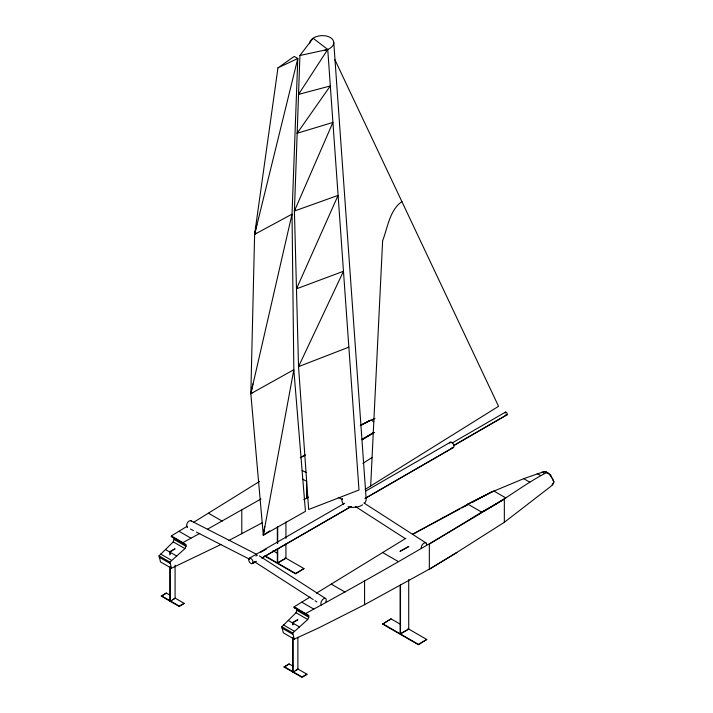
<?xml version="1.0" encoding="UTF-8"?>
<svg xmlns="http://www.w3.org/2000/svg" width="713" height="713" viewBox="0 0 713 713"><rect width="100%" height="100%" fill="white"/><g stroke="black" fill="none" stroke-linecap="round" stroke-linejoin="round"><path stroke-width="1.07" d="M348.862 347.142L298.533 366.634L343.479 271.261L296.474 288.836L338.096 195.38L294.416 211.039L299.915 55.507L313.087 38.244L327.739 49.455L358.995 490.009L308.667 509.501L298.533 366.634L294.416 211.039L294.924 208.891M370.68 485.99L382.631 240.753C387.729 227.483 389.574 210.299 401.882 201.574M369.049 421.08L374.993 418.451M491.845 491.97L523.725 478.664L544.215 471.551L546.381 472.015L550.668 475.125L553.93 481.935L552.637 484.751L550.267 486.81L504.341 522.29L454.217 554.126L429.333 569.143L364.584 604.695L319.041 627.734L294.255 639.142L283.311 632.823L281.858 626.736L296.038 612.752L297.036 609.009L308.791 615.791L308.791 617.235L307.731 619.499L292.731 633.01L294.255 639.142M277.963 67.869L254.621 234.363L250.824 393.719L263.302 535.205L305.449 511.364L293.827 369.708L292.027 214.15L297.802 58.484L294.228 56.425L277.963 67.869L297.802 58.484L254.621 234.363L292.027 214.15L250.824 393.719L293.827 369.708L263.302 535.205L269.737 530.882M263.302 535.205L264.71 526.444M252.857 383.933L250.824 393.719L252.66 392.506M256.796 224.595L254.621 234.363L256.457 233.16M296.474 288.836L297.027 286.679M294.416 211.039L332.918 122.422L297.161 133.269L330.324 85.934L298.542 94.392L299.086 92.271M298.533 366.634L299.139 364.512M297.161 133.269L297.793 131.156M171.468 568.252L160.514 561.924L159.07 555.846L173.25 541.853L174.248 538.119L185.995 544.901L185.995 546.345L184.934 548.609L169.935 562.12L171.468 568.252L221.057 544.447M298.542 94.392L327.739 49.455L299.915 55.507M479.501 513.957L481.694 512.121C504.198 500.624 523.868 484.305 546.265 472.737L547.994 472.951M465.562 505.918L467.88 504.144L491.854 491.827L472.38 502.264M308.791 615.791L305.699 614.33L305.699 613.51C372.872 577.04 439.048 538.752 504.341 499.029L505.891 497.968L493.797 490.981L467.88 504.144L412.462 534.376L459.769 509.02M362.89 463.397L372.222 457.398M193.731 522.246L259.532 481.453M316.519 593.136L405.866 538.306M264.55 555.944L295.583 573.858L303.979 568.6L285.164 557.744M407.961 628.625L426.766 639.481L418.379 644.739L382.64 624.107L391.036 618.848L400.439 624.276M365.172 489.421L498.556 406.312L334.923 59.767M170.264 553.974L170.264 551.791L175.086 548.796L169.908 551.586L169.908 554.857M174.284 598.822L170.264 601.309L170.264 567.067M293.061 624.855L293.061 622.672L297.882 619.677L292.704 622.467L292.704 624.65M297.882 637.217L297.882 669.204L293.061 672.19L293.061 637.948M175.086 598.109L184.204 603.376L179.204 606.469L161.334 596.148L166.334 593.056L169.837 595.079M297.882 668.99L307 674.257L301.991 677.35L284.122 667.029L289.13 663.937L293.506 666.468M185.995 544.901L171.325 536.755L171.325 535.926L187.269 526.185M308.373 497.273L306.537 498.396L306.537 480.838M305.699 614.33L294.121 607.645L294.121 606.825L310.066 597.084M504.341 522.29L504.341 499.029L481.694 512.121L429.333 544.117L429.333 569.286L456.801 552.504M308.373 497.139L303.774 499.768M362.231 439.752L374.182 432.559M285.931 543.876L285.931 558.181L277.705 563.136L277.705 548.832M408.718 579.544L408.718 629.062L400.501 634.017L400.501 584.491M373.817 432.497L361.696 439.591L373.995 432.497M207.581 529.153L261.003 498.966M249.211 558.332L344.637 503.271M365.6 491.141L450.438 442.185M260.771 552.281L266.368 549.046M452.078 443.023L505.472 412.123M453.53 445.607L506.898 414.797M453.682 445.598L507.05 414.779M252.411 563.475L256.261 561.256M262.036 557.923L350.52 506.836M364.949 498.503L453.441 447.416M252.268 563.591A3.03 1.747 60 0 0 251.511 558.956A3.03 1.747 60 0 0 248.739 560.213A3.03 1.747 60 0 0 252.268 563.591L255.156 561.924M261.885 558.038L351.34 506.399M365.769 498.066L453.29 447.532M265.37 556.006L295.574 573.448L303.979 568.6M382.64 624.107L391.036 618.848M382.631 623.697L418.371 644.329L426.766 639.481M262.642 522.576L228.784 540.543M285.931 558.181L277.348 562.931L277.348 548.618M408.718 629.062L400.145 633.812L400.145 585.391M171.325 535.926L182.902 542.611L199.774 533.413M300.369 457.648L305.226 454.992M172.501 599.713L175.086 598.323L175.086 565.24M295.289 670.594L297.882 669.204M300.289 457.791L305.119 455.206M360.297 425.625L369.067 420.928L360.43 425.367M161.334 596.148L166.334 593.056M161.334 595.738L179.204 606.059L184.204 603.376M461.703 507.986L467.514 504.875M284.122 667.029L289.13 663.937M284.122 666.619L301.991 676.94L307 674.257M360.421 425.465L371.001 420.091L373.79 421.704M294.121 607.645L296.216 608.18M302.196 470.473L306.162 472.505M302.588 479.189L306.554 481.213M338.283 497.416L342.249 499.439M191.093 520.873L256.199 554.126M190.478 529.064L193.437 530.579M196.396 532.094L249.666 559.295M546.381 472.015L550.668 475.125M544.215 471.551L546.265 472.737M542.094 472.015L544.563 473.45M552.771 478.931L552.334 478.681L553.93 481.935M537.183 473.539L540.632 475.535M553.698 483.084L552.165 484.483L552.637 484.751M523.725 478.664L529.857 482.202M467.88 504.144L481.694 512.121M382.32 552.352L398.202 561.514M208.49 513.226L222.224 521.158M331.278 584.125L345.021 592.057M272.945 550.686L277.642 553.395M178.963 531.265L190.995 538.199M301.759 602.155L313.782 609.098M183.321 543.003L185.122 544.046M294.121 606.825L307.918 614.936M174.248 539.563L185.995 546.345M297.036 610.453L308.791 617.235M173.25 541.853L184.934 548.609M296.038 612.752L307.731 619.499M165.469 549.554L176.708 556.042M288.266 620.453L299.505 626.941M160.585 553.992L171.539 560.32M283.382 624.882L294.335 631.21M159.07 555.846L169.935 562.12M281.858 626.736L292.731 633.01M159.07 557.103L169.935 563.377M281.858 628.001L292.731 634.276M363.897 502.959L425.893 542.878M355.261 506.417L405.225 538.582M259.425 555.917L325.565 598.51M254.488 561.755L313.176 599.544M315.039 600.747L316.902 601.941M549.705 474.573L551.809 477.862M333.782 42.655L366.179 499.314A12.13 7.531 -4.1 0 1 364.566 503.155M364.584 580.988L364.584 604.695M292.704 637.743L292.704 671.985M285.931 521.871L285.931 538.377M277.705 526.818L277.705 543.324M277.348 527.709L277.348 543.119M241.787 510.098L241.787 533.796M182.902 542.611L182.902 543.44M169.908 566.862L169.908 601.104M362.641 504.804A12.13 7.531 -4.1 0 1 348.024 506.649M343.586 504.091A12.13 7.531 -4.1 0 1 342.365 498.423M309.558 43.734A12.13 7.531 -4.1 0 1 320.592 35.721A12.13 7.531 -4.1 0 1 333.595 41.354A12.13 7.531 -4.1 0 1 324.816 50.338M255.842 561.942A3.788 2.308 -62.9 0 1 254.14 561.407A3.788 2.059 -57.2 0 0 255.646 561.835M187.519 527.558A3.788 2.308 -62.9 0 1 187.555 522.638A3.788 2.308 -62.9 0 1 191.547 521.283M449.769 443.147A3.03 1.747 60 0 1 452.113 442.541A3.03 1.747 60 0 1 454.012 446.169A3.03 1.747 60 0 1 451.989 447.407M505.134 413.103A1.515 0.873 60 0 1 506.114 412.185A1.515 0.873 60 0 1 507.255 414.164A1.515 0.873 60 0 1 505.963 414.547M255.94 556.033A3.788 2.059 -57.2 0 1 257.331 555.231M321.563 604.945A3.788 2.059 -57.2 0 1 321.608 600.979A3.788 2.059 -57.2 0 1 325.226 598.376A3.788 2.059 -57.2 0 1 325.805 601.888M421.258 548.368A3.788 2.059 -57.2 0 1 424.039 543.092A3.788 2.059 -57.2 0 1 426.436 545.374M408.718 546.532L400.145 551.274L408.718 546.532"/></g></svg>
